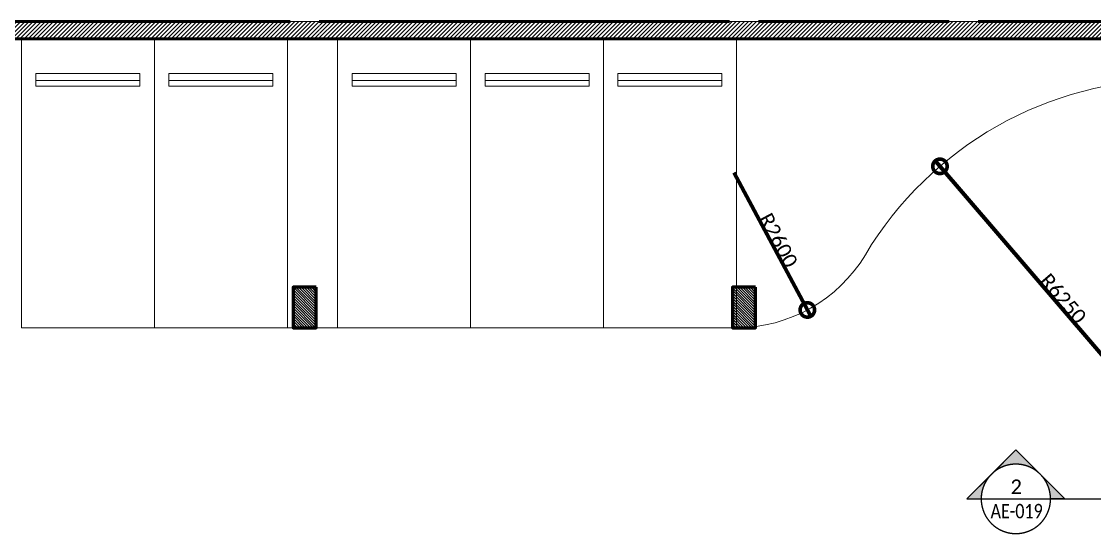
# Model space of a CAD drawing. Header units: millimetres. Extents: x -967280 to 3852, y 2833 to 1955156.
# Drawn here: x -957046 to -938482, y 514176 to 523037 of the extents above; entities that cross this region are included whole.
import ezdxf

# ---------------------------------------------------------------- set-up
doc = ezdxf.new("R2010")
doc.units = ezdxf.units.MM
doc.header["$LTSCALE"] = 1000
doc.header["$PDMODE"] = 35
doc.header["$PDSIZE"] = 25
doc.linetypes.add('HRZN_Line-Ptrn-Sctn', pattern=[42, 30, -2, 3, -2, 3, -2])
doc.linetypes.add('HRZN_Line-Ptrn-Sold', pattern=[9144001.0, 9144000.0, -1])
for name, color, linetype, lineweight in [('A-DIM', 7, 'Continuous', 13), ('A-FLOR-PATT', 1, 'Continuous', 13), ('A-SYMB-ELEV', 7, 'Continuous', 13), ('A-TONE', 40, 'HRZN_Line-Ptrn-Sold', 35), ('A-WALL', 8, 'HRZN_Line-Ptrn-Sold', 50), ('C-PKNG', 1, 'Continuous', 13), ('S - column', 6, 'Continuous', 60)]:
    doc.layers.add(name, color=color, linetype=linetype, lineweight=lineweight)
doc.layers.add('ARCH', color=8, linetype='Continuous')
doc.layers.add('S - col hach', color=1, linetype='Continuous')
doc.styles.add('Calibri_1', font='calibri.ttf', dxfattribs={"height": 250})
doc.styles.add('Calibri_2', font='calibri.ttf', dxfattribs={"height": 300})
doc.styles.add('Calibri_3', font='calibri.ttf', dxfattribs={"width": 0.8, "height": 250})
doc.dimstyles.new('HRZN_Dimn-Radl', dxfattribs={"dimscale": 304.8, "dimtxt": 294.337106, "dimasz": 1.64042, "dimexe": 0.787402, "dimexo": 0, "dimgap": 0, "dimtad": 1, "dimjust": 3, "dimdec": 0, "dimzin": 0, "dimdsep": 46, "dimtxsty": 'Calibri_1', "dimblk1": 'DOTSMALL', "dimblk2": 'DOTSMALL', "dimsah": 1, "dimcen": 0.09, "dimdle": 0.328084, "dimazin": 0, "dimtfac": 1, "dimtdec": 4, "dimtix": 1, "dimtmove": 0, "dimatfit": 2, "dimfxl": 1, "dimtvp": 1, "dimtolj": 1, "dimtzin": 0, "dimarcsym": 2})
pattern_1 = [(135, (168406.875, -346239.72), (-22.4506403, -22.4506403), [])]

# ---------------------------------------------------------------- blocks, each defined once
blk = doc.blocks.new('ParkingSpace_WheelStop - 5000 x 2300-V42-BASEMENT 01 FLOOR FFL_1_')
at = {"layer": 'C-PKNG'}
for p, q in [((200, -0.000017), (200, -5000)), ((2500, -0.000017), (2500, -5000)), ((2500, -5000), (2500, -0.000017)), ((450, -720), (450, -600)), ((450, -600), (2250, -600)), ((450, -820), (450, -720)), ((450, -720), (2250, -720)), ((2250, -600), (2250, -720)), ((2250, -720), (2250, -820)), ((450, -820), (2250, -820)), ((200, -5000), (2500, -5000))]:
    blk.add_line(p, q, dxfattribs=at)
blk = doc.blocks.new('ParkingSpace_WheelStop - 5000 x 2300-V43-BASEMENT 01 FLOOR FFL_1_')
at = {"layer": 'C-PKNG'}
for p, q in [((2500, -0.000017), (2500, -5000)), ((2500, -5000), (2500, -0.000017)), ((450, -720), (450, -600)), ((450, -600), (2250, -600)), ((450, -820), (450, -720)), ((450, -720), (2250, -720)), ((2250, -600), (2250, -720)), ((2250, -720), (2250, -820)), ((450, -820), (2250, -820)), ((200, -5000), (2500, -5000))]:
    blk.add_line(p, q, dxfattribs=at)
blk = doc.blocks.new('ParkingSpace_WheelStop - 5000 x 2300-V44-BASEMENT 01 FLOOR FFL_1_')
at = {"layer": 'C-PKNG'}
for p, q in [((200, -0.000017), (200, -5000)), ((2500, -0.000017), (2500, -5000)), ((450, -720), (450, -600)), ((450, -600), (2250, -600)), ((450, -820), (450, -720)), ((450, -720), (2250, -720)), ((2250, -600), (2250, -720)), ((2250, -720), (2250, -820)), ((450, -820), (2250, -820)), ((200, -5000), (2500, -5000))]:
    blk.add_line(p, q, dxfattribs=at)
blk = doc.blocks.new('ParkingSpace_WheelStop - 5000 x 2300-V45-BASEMENT 01 FLOOR FFL_1_')
at = {"layer": 'C-PKNG'}
for p, q in [((200, 0), (200, -5000)), ((2500, 0), (200, 0)), ((2500, 0), (2500, -5000)), ((2500, -5000), (2500, 0)), ((450, -720), (450, -600)), ((450, -600), (2250, -600)), ((450, -820), (450, -720)), ((450, -720), (2250, -720)), ((2250, -600), (2250, -720)), ((2250, -720), (2250, -820)), ((450, -820), (2250, -820)), ((200, -5000), (2500, -5000))]:
    blk.add_line(p, q, dxfattribs=at)
blk = doc.blocks.new('_DotSmall')
at = {"color": 0, "linetype": 'ByBlock', "const_width": 0.5}
blk.add_lwpolyline([(-0.0625, 0, 1), (0.0625, 0, 1)], format="xyb", close=True, dxfattribs=at)
blk = doc.blocks.new('*D1933')
at = {"layer": 'A-DIM', "color": 0, "lineweight": -2, "transparency": 16777216}
blk.add_line((29825, -7326), (25625, -2431), dxfattribs=at)
at = {"layer": 'Defpoints', "color": 0, "lineweight": 106, "transparency": 16777216}
for p in [(25690, -2507), (29760, -7250)]:
    blk.add_point(p, dxfattribs=at)
at = {"layer": 'A-DIM', "color": 0, "lineweight": -2, "transparency": 16777216, "xscale": 500.0000000000001, "yscale": 500.0000000000001, "zscale": 500.0000000000001, "rotation": 130.6382908523892}
blk.add_blockref('_DotSmall', (25690, -2507), dxfattribs=at)
at = {"layer": 'A-DIM', "color": 0, "transparency": 16777216, "insert": (27822, -4795), "char_height": 250, "width": 1343.34, "attachment_point": 5, "rotation": 310.6383, "style": 'Calibri_1'}
blk.add_mtext('\\A1;R6250', dxfattribs=at)
blk = doc.blocks.new('*D1934')
at = {"layer": 'A-DIM', "color": 0, "lineweight": -2, "transparency": 16777216}
blk.add_line((22122, -2612), (23443, -5080), dxfattribs=at)
at = {"layer": 'Defpoints', "color": 0, "lineweight": 106, "transparency": 16777216}
for p in [(22169, -2700), (23396, -4992)]:
    blk.add_point(p, dxfattribs=at)
at = {"layer": 'A-DIM', "color": 0, "lineweight": -2, "transparency": 16777216, "xscale": 500.0000000000001, "yscale": 500.0000000000001, "zscale": 500.0000000000001, "rotation": 298.1578143077134}
blk.add_blockref('_DotSmall', (23396, -4992), dxfattribs=at)
at = {"layer": 'A-DIM', "color": 0, "transparency": 16777216, "insert": (22896, -3786), "char_height": 250, "width": 1343.34, "attachment_point": 5, "rotation": 298.1578, "style": 'Calibri_1'}
blk.add_mtext('\\A1;R2600', dxfattribs=at)
blk = doc.blocks.new('Section - HRZN_G-Mark-View-Sctn-Head-1556519-BASEMENT 01 FLOOR FFL_1_')
at = {"layer": 'A-SYMB-ELEV'}
h = blk.add_hatch(color=256, dxfattribs=at)
edge = h.paths.add_edge_path()
edge.add_arc((-7.99, 0), 6, 45, 135)
edge.add_line((-12.23, 4.24), (-7.99, 8.49))
edge.add_line((-7.99, 8.49), (-3.75, 4.24))
h = blk.add_hatch(color=256, dxfattribs=at)
edge = h.paths.add_edge_path()
edge.add_arc((-7.99, 0), 6, 0, 45)
edge.add_line((-3.75, 4.24), (0.49, 0))
edge.add_line((0.49, 0), (-1.99, 0))
edge = h.paths.add_edge_path()
edge.add_line((-13.99, 0), (-16.48, 0))
edge.add_line((-16.48, 0), (-12.23, 4.24))
edge.add_arc((-7.99, 0), 6, 135, 180)
at = {"layer": 'A-SYMB-ELEV', "linetype": 'HRZN_Line-Ptrn-Sold', "lineweight": 25}
for p, q in [((-16.48, 0), (-7.99, 8.49)), ((-7.99, 8.49), (-12.23, 4.24)), ((0.49, 0), (-7.99, 8.49)), ((-3.75, 4.24), (-7.99, 8.49)), ((-12.23, 4.24), (-16.48, 0)), ((0.49, 0), (-3.75, 4.24)), ((-16.48, 0), (-13.99, 0)), ((-16.48, 0), (-13.99, 0)), ((0.49, 0), (-1.99, 0)), ((-1.99, 0), (0.49, 0))]:
    blk.add_line(p, q, dxfattribs=at)
for start, end in [(0, 180), (45, 135), (135, 180), (0, 45), (180, 360)]:
    blk.add_arc((-7.99, 0), 6, start, end, dxfattribs=at)
blk = doc.blocks.new('A$Cd2541b88')
at = {"layer": 'A-TONE', "linetype": 'Continuous', "lineweight": 13}
h = blk.add_hatch(dxfattribs=at)
h.set_pattern_fill('FP_1', color=4, style=0, pattern_type=2)
h.set_pattern_definition([(45, (6650, -35800), (-35.35534, 35.35534), [])])
h.paths.add_polyline_path([(52550, -299.99984), (53935, -299.99984), (53935, 0.00016), (52550, 0.00016), (52550, -10.44236)])
h.paths.add_polyline_path([(8400, -299.99984), (14955.42627, -299.99984), (14955.42627, 0.00016), (300, 0.00016), (300, -299.99984), (5880.94901, -299.99984)])
h.paths.add_polyline_path([(52550, -299.99984), (52550, 0.00016), (45350, 0.00016), (45350, -299.99984), (49473.46272, -299.99984)])
h.paths.add_polyline_path([(41050, -299.99984), (41050, 0.00016), (33950, 0.00016), (33950, -299.99984), (37018.4588, -299.99984)])
h.paths.add_polyline_path([(41050, -299.99984), (45350, -299.99984), (45350, 0.00016), (41050, 0.00016), (41050, -86.20825)])
h.paths.add_polyline_path([(30790.95684, -299.99984), (33941.42627, -299.99984), (33941.42627, 0.00016), (26350, 0.00016), (26350, -299.99984)])
h.paths.add_polyline_path([(21449.7039, -299.99984), (22550, -299.99984), (22550, 0.00016), (14950, 0.00016), (14950, -299.99984), (18335.95293, -299.99984)])
h.paths.add_polyline_path([(26350, -299.99984), (26350, 0.00016), (22550, 0.00016), (22550, -299.99984), (24563.45488, -299.99984)])
at = {"layer": 'S - col hach'}
h = blk.add_hatch(dxfattribs=at)
h.set_pattern_fill('ANSI31', color=4, scale=10, angle=90)
h.set_pattern_definition(pattern_1)
h.paths.add_polyline_path([(14900, -4599.99983), (14500, -4599.99983), (14500, -5299.99983), (14900, -5299.99983)])
h = blk.add_hatch(dxfattribs=at)
h.set_pattern_fill('ANSI31', color=4, scale=10, angle=90)
h.set_pattern_definition(pattern_1)
h.paths.add_polyline_path([(22500, -4599.99983), (22100, -4599.99983), (22100, -5299.99983), (22500, -5299.99983)])
at = {"layer": 'A-FLOR-PATT', "color": 4}
for p, q in [((6000, 0), (59435, 0)), ((14400, -299.99984), (14400, -5299.99983)), ((15269.36315, -5299.99983), (15269.36315, -299.99984)), ((22169.36315, -699.99984), (22169.36315, -5299.99983)), ((14400, -5299.99983), (15269.36315, -5299.99983))]:
    blk.add_line(p, q, dxfattribs=at)
for centre, radius, start, end in [((29760.14703, -7249.99983), 6250, 90, 149.061060487), ((22169.36315, -2699.99983), 2600, 270, 329.061060487)]:
    blk.add_arc(centre, radius, start, end, dxfattribs=at)
at = {"layer": 'A-SYMB-ELEV', "color": 4, "linetype": 'HRZN_Line-Ptrn-Sold', "lineweight": 25}
blk.add_line((26403.05942, -8261.26284), (27603.05942, -8261.26284), dxfattribs=at)
at = {"layer": 'A-SYMB-ELEV', "color": 4, "linetype": 'HRZN_Line-Ptrn-Sctn', "lineweight": 25}
blk.add_line((27802.23298, -8261.26284), (54888.29661, -8261.26284), dxfattribs=at)
at = {"layer": 'A-WALL', "color": 4}
for p, q in [((14450, 0.00016), (0, 0.00016)), ((22050, 0.00016), (14950, 0.00016)), ((25850, 0.00016), (22550, 0.00016)), ((33450, 0.00016), (26350, 0.00016)), ((9400, -299.99984), (14950, -299.99984)), ((14950, -299.99984), (22550, -299.99984)), ((22550, -299.99984), (26350, -299.99984)), ((26350, -299.99984), (33950, -299.99984))]:
    blk.add_line(p, q, dxfattribs=at)
at = {"layer": 'S - column', "color": 4}
for points in [[(14900, -4599.99983), (14500, -4599.99983), (14500, -5299.99983), (14900, -5299.99983)], [(22500, -4599.99983), (22100, -4599.99983), (22100, -5299.99983), (22500, -5299.99983)]]:
    blk.add_lwpolyline(points, close=True, dxfattribs=at)
at = {"layer": 'A-SYMB-ELEV', "color": 4, "linetype": 'HRZN_Line-Ptrn-Sold', "lineweight": 25, "xscale": 99.99999999999993, "yscale": 99.99999999999993, "zscale": 99.99999999999993}
blk.add_blockref('Section - HRZN_G-Mark-View-Sctn-Head-1556519-BASEMENT 01 FLOOR FFL_1_', (27802.23298, -8261.26284), dxfattribs=at)
at = {"layer": 'C-PKNG', "color": 4}
for name, p in [('ParkingSpace_WheelStop - 5000 x 2300-V44-BASEMENT 01 FLOOR FFL_1_', (9600, -299.99983)), ('ParkingSpace_WheelStop - 5000 x 2300-V45-BASEMENT 01 FLOOR FFL_1_', (11900, -299.99983)), ('ParkingSpace_WheelStop - 5000 x 2300-V44-BASEMENT 01 FLOOR FFL_1_', (15069.36315, -299.99983)), ('ParkingSpace_WheelStop - 5000 x 2300-V43-BASEMENT 01 FLOOR FFL_1_', (17369.36315, -299.99983)), ('ParkingSpace_WheelStop - 5000 x 2300-V42-BASEMENT 01 FLOOR FFL_1_', (19669.36315, -299.99983))]:
    blk.add_blockref(name, p, dxfattribs=at)
at = {"layer": 'A-SYMB-ELEV', "color": 4, "char_height": 250, "attachment_point": 1}
for s, insert, width, style in [('2', (26910.77746, -7926.16975), 240.50625, 'Calibri_2'), ('AE-019', (26565.88996, -8348.17499), 1096.7085, 'Calibri_3')]:
    blk.add_mtext(s, dxfattribs=dict(at, insert=insert, width=width, style=style))
at = {"layer": 'A-DIM', "color": 4}
for center, mpoint, picture, middle in [((29760.14703, -7249.99983), (25689.63769, -2507.27342), '*D1933', (27822.08177, -4795.22249)), ((22169.36315, -2699.99983), (23396.3077, -4992.2928), '*D1934', (22895.75459, -3785.70659))]:
    dim = blk.add_radius_dim(center=center, mpoint=mpoint, dimstyle='HRZN_Dimn-Radl', override={"dimpost": 'R<>'}, dxfattribs=at)
    dim.commit()
    dim.dimension.update_dxf_attribs({"geometry": picture, "text_midpoint": middle})

msp = doc.modelspace()

# ---------------------------------------------------------------- block references
at = {"layer": 'ARCH', "lineweight": 106, "ltscale": 30}
msp.add_blockref('A$Cd2541b88', (-966846.1, 523037.4), dxfattribs=at)

doc.saveas('drawing.dxf')
